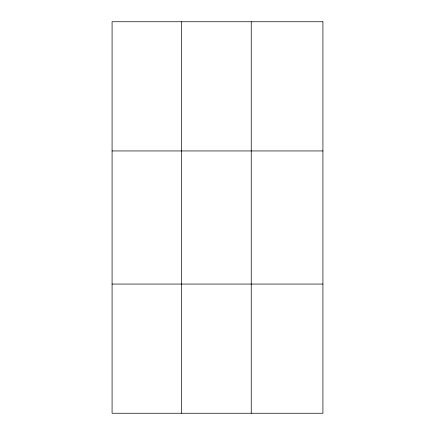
<?xml version="1.0" encoding="UTF-8"?>
<svg xmlns="http://www.w3.org/2000/svg" width="435" height="435" viewBox="0 0 435 435"><rect width="100%" height="100%" fill="white"/><g stroke="black" fill="none" stroke-linecap="round" stroke-linejoin="round"><path stroke-width="0.65" d="M181.656 413.25L181.656 21.75M251.234 413.25L251.234 21.75M112.078 150.945L322.922 150.945M112.078 284.055L322.922 284.055M322.922 21.75L322.922 413.25L112.078 413.25L112.078 21.75L322.922 21.75"/></g></svg>
